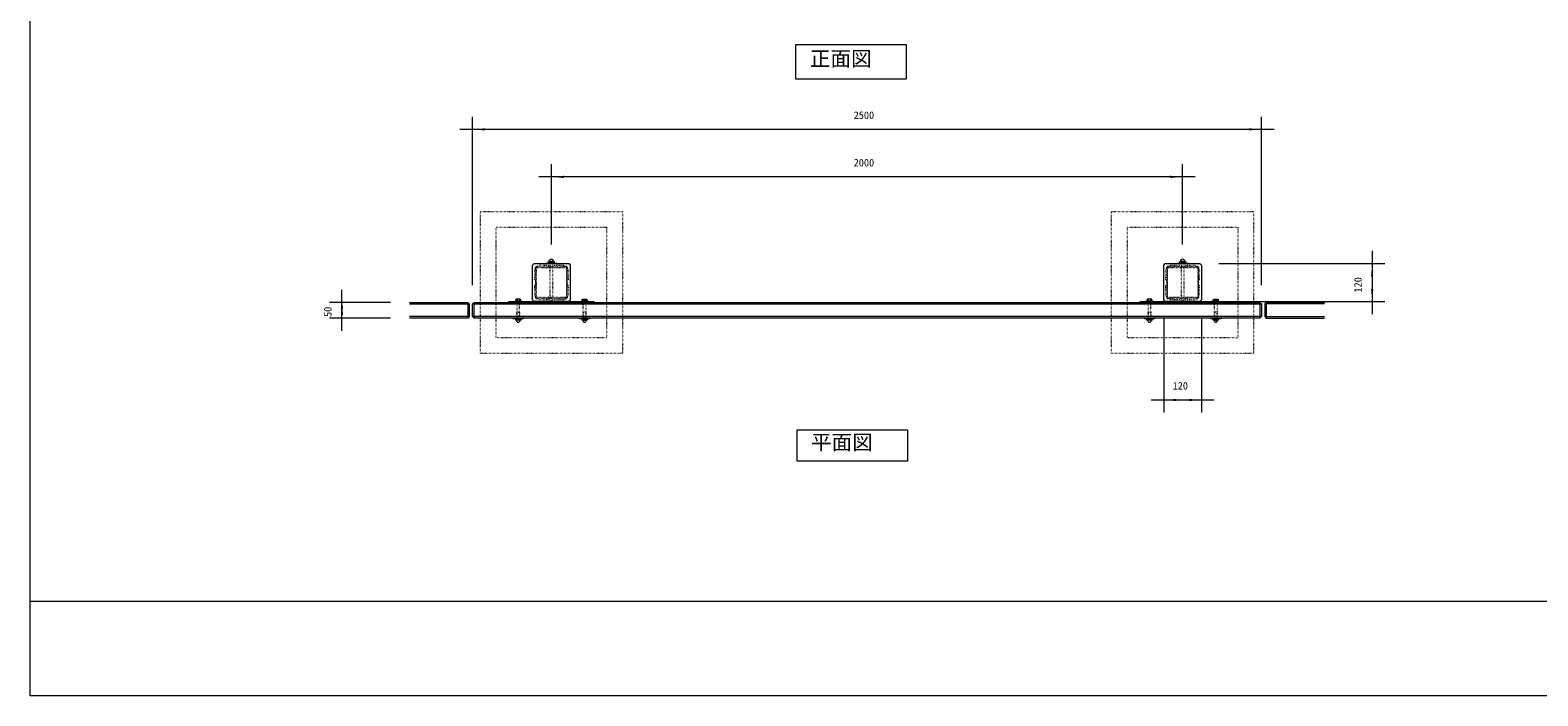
# Model space of a CAD drawing. Units: millimetres, scale not verified. Extents: x -3900 to 3900, y -2750 to 2750.
# Drawn here: x -3900 to 877, y -2750 to -642 of the extents above; entities that cross this region are included whole.
import ezdxf
from ezdxf.enums import TextEntityAlignment as Align

# ---------------------------------------------------------------- set-up
doc = ezdxf.new("R2010")
doc.units = ezdxf.units.MM
doc.header["$LTSCALE"] = 20
doc.linetypes.add('USER5', pattern=[0.208282, 0.069427, -0.138855])
doc.layers.add('0-1_IMPORTED', color=30, linetype='Continuous', lineweight=18)
doc.styles.add('ＭＳ ゴシック', font='')
doc.styles.get('ＭＳ ゴシック').set_extended_font_data('MS Gothic')

msp = doc.modelspace()

# ---------------------------------------------------------------- linework, layer by layer
at = {"layer": '0-1_IMPORTED', "color": 1}
for p, q in [((-2498.5, -1448.96), (-2498.5, -915.96)), ((1.5, -1448.96), (1.5, -915.96)), ((-2498.5, -955.96), (-2538.5, -955.96)), ((1.5, -955.96), (-2498.5, -955.96)), ((41.5, -955.96), (1.5, -955.96)), ((-2248.5, -1320.96), (-2248.5, -1066.31)), ((-248.5, -1320.96), (-248.5, -1066.31)), ((-2248.5, -1106.31), (-2288.5, -1106.31)), ((-248.5, -1106.31), (-2248.5, -1106.31)), ((-208.5, -1106.31), (-248.5, -1106.31)), ((-133.5, -1380.96), (392, -1380.96)), ((352, -1340.96), (352, -1380.96)), ((352, -1380.96), (352, -1500.96)), ((-2912, -1503.96), (-2912, -1463.96)), ((-2758.5, -1503.96), (-2952, -1503.96)), ((-2912, -1553.96), (-2912, -1503.96)), ((-133.5, -1500.96), (392, -1500.96)), ((352, -1500.96), (352, -1540.96)), ((-2758.5, -1553.96), (-2952, -1553.96)), ((-2912, -1593.96), (-2912, -1553.96)), ((-308.5, -1555.96), (-308.5, -1853)), ((-188.5, -1555.96), (-188.5, -1853)), ((-348.5, -1813), (-308.5, -1813)), ((-308.5, -1813), (-188.5, -1813)), ((-188.5, -1813), (-148.5, -1813))]:
    msp.add_line(p, q, dxfattribs=at)
at = {"layer": '0-1_IMPORTED'}
for p, q in [((-2241.35, -1374.46), (-2255.65, -1374.46)), ((-2248.5, -1375.18), (-2248.5, -1378.75)), ((-241.35, -1374.46), (-255.65, -1374.46)), ((-248.5, -1375.18), (-248.5, -1378.75)), ((-2698.5, -1508.96), (-2508.5, -1508.96)), ((-2513.5, -1503.96), (-2513.5, -1553.96)), ((-2498.5, -1508.96), (1.5, -1508.96)), ((-2493.5, -1553.96), (-2493.5, -1503.96)), ((-2357.24, -1493.46), (-2357.24, -1498.96)), ((-2349.76, -1493.46), (-2349.76, -1498.96)), ((-2147.24, -1493.46), (-2147.24, -1498.96)), ((-2139.76, -1493.46), (-2139.76, -1498.96)), ((-357.24, -1493.46), (-357.24, -1498.96)), ((-349.76, -1493.46), (-349.76, -1498.96)), ((-147.24, -1493.46), (-147.24, -1498.96)), ((-139.76, -1493.46), (-139.76, -1498.96)), ((-3.5, -1503.96), (-3.5, -1553.96)), ((201.5, -1508.96), (11.5, -1508.96)), ((16.5, -1503.96), (16.5, -1553.96)), ((-2508.5, -1548.96), (-2698.5, -1548.96)), ((1.5, -1548.96), (-2498.5, -1548.96)), ((-2347.49, -1560.46), (-2359.51, -1560.46)), ((-2353.5, -1559.75), (-2353.5, -1556.18)), ((-2149.51, -1560.46), (-2137.49, -1560.46)), ((-2143.5, -1559.75), (-2143.5, -1556.18)), ((-347.49, -1560.46), (-359.51, -1560.46)), ((-353.5, -1559.75), (-353.5, -1556.18)), ((-149.51, -1560.46), (-137.49, -1560.46)), ((-143.5, -1559.75), (-143.5, -1556.18)), ((11.5, -1548.96), (201.5, -1548.96)), ((-3900, -2450), (3900, -2450))]:
    msp.add_line(p, q, dxfattribs=at)
at = {"layer": '0-1_IMPORTED', "linetype": 'USER5'}
for p, q in [((-2248.5, -1390.96), (-2293.9, -1390.96)), ((-2203.1, -1390.96), (-2248.5, -1390.96)), ((-248.5, -1390.96), (-293.9, -1390.96)), ((-203.1, -1390.96), (-248.5, -1390.96))]:
    msp.add_line(p, q, dxfattribs=at)
at = {"layer": '0-1_IMPORTED'}
for points in [[(-3900, 2750), (3900, 2750), (3900, -2750), (-3900, -2750)], [(-1474.5, -687.39), (-1124.5, -687.39), (-1124.5, -797.39), (-1474.5, -797.39)], [(-2308.5, -1385.96), (-2303.5, -1380.96), (-2193.5, -1380.96), (-2188.5, -1385.96), (-2188.5, -1495.96), (-2193.5, -1500.96), (-2303.5, -1500.96), (-2308.5, -1495.96)], [(-2266, -1379.46), (-2231, -1379.46), (-2231, -1380.96), (-2266, -1380.96)], [(-2257.5, -1374.46), (-2239.5, -1374.46), (-2239.5, -1379.46), (-2257.5, -1379.46)], [(-308.5, -1385.96), (-303.5, -1380.96), (-193.5, -1380.96), (-188.5, -1385.96), (-188.5, -1495.96), (-193.5, -1500.96), (-303.5, -1500.96), (-308.5, -1495.96)], [(-266, -1379.46), (-231, -1379.46), (-231, -1380.96), (-266, -1380.96)], [(-257.5, -1374.46), (-239.5, -1374.46), (-239.5, -1379.46), (-257.5, -1379.46)], [(-2493.5, -1503.96), (-3.5, -1503.96), (1.5, -1508.96), (1.5, -1548.96), (-3.5, -1553.96), (-2493.5, -1553.96), (-2498.5, -1548.96), (-2498.5, -1508.96)], [(-2383.5, -1500.96), (-2113.5, -1500.96), (-2113.5, -1503.96), (-2383.5, -1503.96)], [(-2343.5, -1498.96), (-2343.5, -1500.96), (-2363.5, -1500.96), (-2363.5, -1498.96)], [(-2359.7, -1493.46), (-2361, -1494.21), (-2361, -1498.96), (-2346, -1498.96), (-2346, -1494.21), (-2347.3, -1493.46)], [(-2153.5, -1498.96), (-2153.5, -1500.96), (-2133.5, -1500.96), (-2133.5, -1498.96)], [(-2137.3, -1493.46), (-2136, -1494.21), (-2136, -1498.96), (-2151, -1498.96), (-2151, -1494.21), (-2149.7, -1493.46)], [(-383.5, -1500.96), (-113.5, -1500.96), (-113.5, -1503.96), (-383.5, -1503.96)], [(-343.5, -1498.96), (-343.5, -1500.96), (-363.5, -1500.96), (-363.5, -1498.96)], [(-359.7, -1493.46), (-361, -1494.21), (-361, -1498.96), (-346, -1498.96), (-346, -1494.21), (-347.3, -1493.46)], [(-153.5, -1498.96), (-153.5, -1500.96), (-133.5, -1500.96), (-133.5, -1498.96)], [(-137.3, -1493.46), (-136, -1494.21), (-136, -1498.96), (-151, -1498.96), (-151, -1494.21), (-149.7, -1493.46)], [(-2369.5, -1553.96), (-2337.5, -1553.96), (-2337.5, -1555.46), (-2369.5, -1555.46)], [(-2361.5, -1555.46), (-2345.5, -1555.46), (-2345.5, -1560.46), (-2361.5, -1560.46)], [(-2159.5, -1553.96), (-2127.5, -1553.96), (-2127.5, -1555.46), (-2159.5, -1555.46)], [(-2151.5, -1555.46), (-2135.5, -1555.46), (-2135.5, -1560.46), (-2151.5, -1560.46)], [(-369.5, -1553.96), (-337.5, -1553.96), (-337.5, -1555.46), (-369.5, -1555.46)], [(-361.5, -1555.46), (-345.5, -1555.46), (-345.5, -1560.46), (-361.5, -1560.46)], [(-159.5, -1553.96), (-127.5, -1553.96), (-127.5, -1555.46), (-159.5, -1555.46)], [(-151.5, -1555.46), (-135.5, -1555.46), (-135.5, -1560.46), (-151.5, -1560.46)], [(-1470.23, -1907), (-1120.23, -1907), (-1120.23, -2007), (-1470.23, -2007)]]:
    msp.add_lwpolyline(points, close=True, dxfattribs=at)
at = {"layer": '0-1_IMPORTED', "linetype": 'USER5'}
for points in [[(-2473.5, -1215.96), (-2023.5, -1215.96), (-2023.5, -1665.96), (-2473.5, -1665.96)], [(-473.5, -1215.96), (-23.5, -1215.96), (-23.5, -1665.96), (-473.5, -1665.96)], [(-2423.5, -1265.96), (-2073.5, -1265.96), (-2073.5, -1615.96), (-2423.5, -1615.96)], [(-423.5, -1265.96), (-73.5, -1265.96), (-73.5, -1615.96), (-423.5, -1615.96)], [(-2193.5, -1380.96), (-2188.5, -1385.96), (-2188.5, -1495.96), (-2193.5, -1500.96), (-2303.5, -1500.96), (-2308.5, -1495.96), (-2308.5, -1385.96), (-2303.5, -1380.96)], [(-2245.04, -1380.96), (-2245.04, -1499.31), (-2251.96, -1499.31), (-2251.96, -1380.96)], [(-193.5, -1380.96), (-188.5, -1385.96), (-188.5, -1495.96), (-193.5, -1500.96), (-303.5, -1500.96), (-308.5, -1495.96), (-308.5, -1385.96), (-303.5, -1380.96)], [(-245.04, -1380.96), (-245.04, -1499.31), (-251.96, -1499.31), (-251.96, -1380.96)], [(-2357.5, -1500.96), (-2357.5, -1553.96), (-2349.5, -1553.96), (-2349.5, -1500.96)], [(-2244.5, -1499.31), (-2239.85, -1503.96), (-2257.15, -1503.96), (-2252.5, -1499.31)], [(-2139.5, -1500.96), (-2139.5, -1553.96), (-2147.5, -1553.96), (-2147.5, -1500.96)], [(-357.5, -1500.96), (-357.5, -1553.96), (-349.5, -1553.96), (-349.5, -1500.96)], [(-244.5, -1499.31), (-239.85, -1503.96), (-257.15, -1503.96), (-252.5, -1499.31)], [(-139.5, -1500.96), (-139.5, -1553.96), (-147.5, -1553.96), (-147.5, -1500.96)], [(-2357.5, -1548.46), (-2357.5, -1534.96), (-2349.5, -1534.96), (-2349.5, -1548.46)], [(-2139.5, -1548.46), (-2139.5, -1534.96), (-2147.5, -1534.96), (-2147.5, -1548.46)], [(-357.5, -1548.46), (-357.5, -1534.96), (-349.5, -1534.96), (-349.5, -1548.46)], [(-139.5, -1548.46), (-139.5, -1534.96), (-147.5, -1534.96), (-147.5, -1548.46)]]:
    msp.add_lwpolyline(points, close=True, dxfattribs=at)
for points in [[(-2299.5, -1392.96), (-2299.5, -1396.96), (-2302.5, -1401.96), (-2302.5, -1419.96), (-2302.5, -1425.96), (-2302.5, -1430.96), (-2299, -1435.96), (-2299, -1445.96), (-2302.5, -1450.96), (-2302.5, -1455.96), (-2302.5, -1461.96), (-2302.5, -1479.96), (-2299.5, -1484.96), (-2299.5, -1488.96)], [(-2298.5, -1395.56), (-2298.5, -1440.96), (-2298.5, -1486.36)], [(-2200.5, -1389.96), (-2204.5, -1389.96), (-2209.5, -1386.96), (-2227.5, -1386.96), (-2233.5, -1386.96), (-2238.5, -1386.96), (-2243.5, -1390.46), (-2253.5, -1390.46), (-2258.5, -1386.96), (-2263.5, -1386.96), (-2269.5, -1386.96), (-2287.5, -1386.96), (-2292.5, -1389.96), (-2296.5, -1389.96)], [(-2296.2, -1486.36), (-2296.2, -1440.96), (-2296.2, -1395.56)], [(-2293.9, -1393.26), (-2248.5, -1393.26), (-2203.1, -1393.26)], [(-2200.8, -1395.56), (-2200.8, -1440.96), (-2200.8, -1486.36)], [(-2198.5, -1486.36), (-2198.5, -1440.96), (-2198.5, -1395.56)], [(-2194.5, -1450.96), (-2198, -1445.96), (-2198, -1435.96), (-2194.5, -1430.96), (-2194.5, -1425.96), (-2194.5, -1419.96), (-2194.5, -1401.96), (-2197.5, -1396.96), (-2197.5, -1392.96)], [(-299.5, -1392.96), (-299.5, -1396.96), (-302.5, -1401.96), (-302.5, -1419.96), (-302.5, -1425.96), (-302.5, -1430.96), (-299, -1435.96), (-299, -1445.96), (-302.5, -1450.96), (-302.5, -1455.96), (-302.5, -1461.96), (-302.5, -1479.96), (-299.5, -1484.96), (-299.5, -1488.96)], [(-298.5, -1395.56), (-298.5, -1440.96), (-298.5, -1486.36)], [(-200.5, -1389.96), (-204.5, -1389.96), (-209.5, -1386.96), (-227.5, -1386.96), (-233.5, -1386.96), (-238.5, -1386.96), (-243.5, -1390.46), (-253.5, -1390.46), (-258.5, -1386.96), (-263.5, -1386.96), (-269.5, -1386.96), (-287.5, -1386.96), (-292.5, -1389.96), (-296.5, -1389.96)], [(-296.2, -1486.36), (-296.2, -1440.96), (-296.2, -1395.56)], [(-293.9, -1393.26), (-248.5, -1393.26), (-203.1, -1393.26)], [(-200.8, -1395.56), (-200.8, -1440.96), (-200.8, -1486.36)], [(-198.5, -1486.36), (-198.5, -1440.96), (-198.5, -1395.56)], [(-194.5, -1450.96), (-198, -1445.96), (-198, -1435.96), (-194.5, -1430.96), (-194.5, -1425.96), (-194.5, -1419.96), (-194.5, -1401.96), (-197.5, -1396.96), (-197.5, -1392.96)], [(-2197.5, -1488.96), (-2197.5, -1484.96), (-2194.5, -1479.96), (-2194.5, -1461.96), (-2194.5, -1455.96), (-2194.5, -1450.96)], [(-197.5, -1488.96), (-197.5, -1484.96), (-194.5, -1479.96), (-194.5, -1461.96), (-194.5, -1455.96), (-194.5, -1450.96)], [(-2296.5, -1491.96), (-2292.5, -1491.96), (-2287.5, -1494.96), (-2269.5, -1494.96), (-2263.5, -1494.96), (-2258.5, -1494.96), (-2253.5, -1491.46), (-2243.5, -1491.46), (-2238.5, -1494.96), (-2233.5, -1494.96), (-2227.5, -1494.96), (-2209.5, -1494.96), (-2204.5, -1491.96), (-2200.5, -1491.96)], [(-2203.1, -1488.66), (-2248.5, -1488.66), (-2293.9, -1488.66)], [(-2293.9, -1490.96), (-2248.5, -1490.96), (-2203.1, -1490.96)], [(-296.5, -1491.96), (-292.5, -1491.96), (-287.5, -1494.96), (-269.5, -1494.96), (-263.5, -1494.96), (-258.5, -1494.96), (-253.5, -1491.46), (-243.5, -1491.46), (-238.5, -1494.96), (-233.5, -1494.96), (-227.5, -1494.96), (-209.5, -1494.96), (-204.5, -1491.96), (-200.5, -1491.96)], [(-203.1, -1488.66), (-248.5, -1488.66), (-293.9, -1488.66)], [(-293.9, -1490.96), (-248.5, -1490.96), (-203.1, -1490.96)]]:
    msp.add_lwpolyline(points, dxfattribs=at)
at = {"layer": '0-1_IMPORTED'}
for points in [[(-2698.5, -1503.96), (-2513.5, -1503.96), (-2508.5, -1508.96), (-2508.5, -1548.96), (-2513.5, -1553.96), (-2698.5, -1553.96)], [(201.5, -1503.96), (16.5, -1503.96), (11.5, -1508.96), (11.5, -1548.96), (16.5, -1553.96), (201.5, -1553.96)]]:
    msp.add_lwpolyline(points, dxfattribs=at)
for centre, radius, start, end in [((-2248.5, -1374.46), 7.15, 90, 180), ((-2248.5, -1374.46), 7.15, 360, 90), ((-248.5, -1374.46), 7.15, 90, 180), ((-248.5, -1374.46), 7.15, 0, 90), ((-2353.5, -1560.46), 6.01, 180, 270), ((-2353.5, -1560.46), 6.01, 270, 0), ((-2143.5, -1560.46), 6.01, 180, 270), ((-2143.5, -1560.46), 6.01, 270, 0), ((-353.5, -1560.46), 6.01, 180, 270), ((-353.5, -1560.46), 6.01, 270, 0), ((-143.5, -1560.46), 6.01, 180, 270), ((-143.5, -1560.46), 6.01, 270, 0)]:
    msp.add_arc(centre, radius, start, end, dxfattribs=at)
at = {"layer": '0-1_IMPORTED', "linetype": 'USER5'}
for centre, radius, start, end in [((-2296.5, -1392.96), 3, 90, 180), ((-2293.9, -1395.56), 4.6, 90, 180), ((-2293.9, -1395.56), 2.3, 90, 180), ((-2203.1, -1395.56), 4.6, 0, 90), ((-2203.1, -1395.56), 2.3, 0, 90), ((-2200.5, -1392.96), 3, 0, 90), ((-296.5, -1392.96), 3, 90, 180), ((-293.9, -1395.56), 4.6, 90, 180), ((-293.9, -1395.56), 2.3, 90, 180), ((-203.1, -1395.56), 4.6, 0, 90), ((-203.1, -1395.56), 2.3, 0, 90), ((-200.5, -1392.96), 3, 0, 90), ((-2296.5, -1488.96), 3, 180, 270), ((-2293.9, -1486.36), 4.6, 180, 270), ((-2293.9, -1486.36), 2.3, 180, 270), ((-2203.1, -1486.36), 4.6, 270, 360), ((-2203.1, -1486.36), 2.3, 270, 360), ((-2200.5, -1488.96), 3, 270, 0), ((-296.5, -1488.96), 3, 180, 270), ((-293.9, -1486.36), 4.6, 180, 270), ((-293.9, -1486.36), 2.3, 180, 270), ((-203.1, -1486.36), 4.6, 270, 360), ((-203.1, -1486.36), 2.3, 270, 360), ((-200.5, -1488.96), 3, 270, 360)]:
    msp.add_arc(centre, radius, start, end, dxfattribs=at)
at = {"layer": '0-1_IMPORTED', "color": 1}
for points in [[(-2498.5, -955.96), (-2458.5, -952.46), (-2458.5, -959.46)], [(1.5, -955.96), (-38.5, -959.46), (-38.5, -952.46)], [(-2248.5, -1106.31), (-2208.5, -1102.81), (-2208.5, -1109.81)], [(-248.5, -1106.31), (-288.5, -1109.81), (-288.5, -1102.81)], [(352, -1380.96), (355.5, -1420.96), (348.5, -1420.96)], [(352, -1500.96), (348.5, -1460.97), (355.5, -1460.97)], [(-2912, -1503.96), (-2908.5, -1543.96), (-2915.5, -1543.96)], [(-2912, -1553.96), (-2915.5, -1513.97), (-2908.5, -1513.97)], [(-308.5, -1813), (-268.5, -1809.5), (-268.5, -1816.5)], [(-188.5, -1813), (-228.5, -1816.5), (-228.5, -1809.5)]]:
    msp.add_solid(points, dxfattribs=at)

# ---------------------------------------------------------------- texts
at = {"layer": '0-1_IMPORTED', "color": 7, "style": 'ＭＳ ゴシック'}
for s, height, p in [('正面図', 47.77, (-1429.41, -770.01)), ('2500', 23.88, (-1290.83, -930.04)), ('2000', 23.88, (-1290.83, -1080.39)), ('120', 23.88, (-280.25, -1787.07)), ('平面図', 47.77, (-1425.79, -1985.26))]:
    msp.add_text(s, height=height, dxfattribs=at).set_placement(p, align=Align.BOTTOM_LEFT)
for s, p in [('120', (326.07, -1472.71)), ('50', (-2937.93, -1550.13))]:
    msp.add_text(s, height=23.88, rotation=90, dxfattribs=at).set_placement(p, align=Align.BOTTOM_LEFT)

doc.saveas('drawing.dxf')
